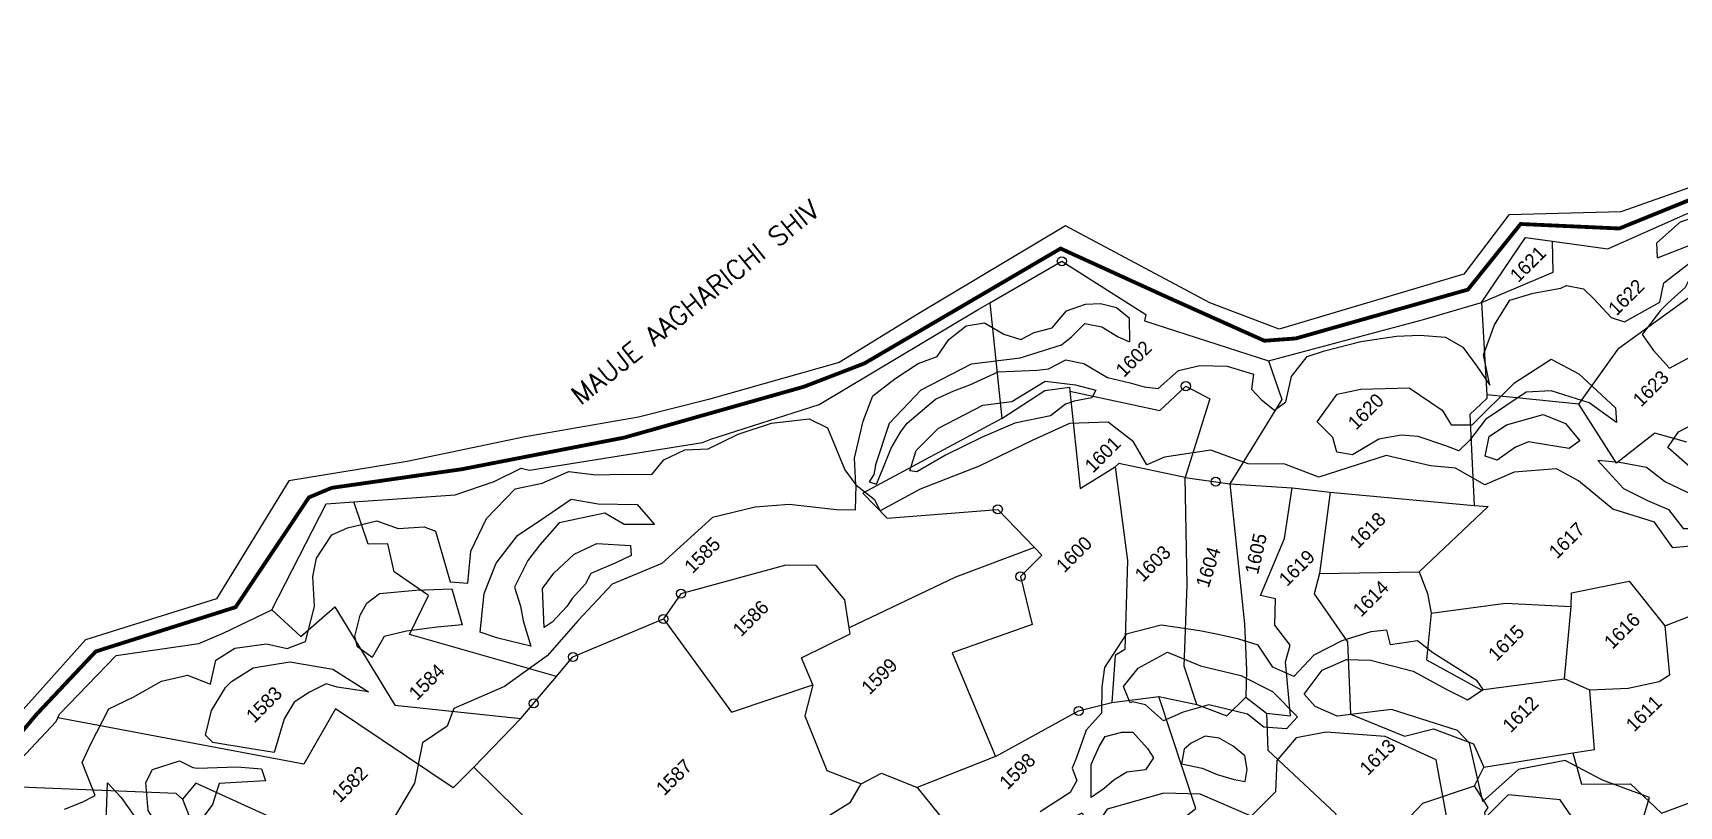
# Model space of a CAD drawing. Header units: metres. Extents: x 302481 to 307962, y 1946667 to 1951250.
# Drawn here: x 303270 to 304150, y 1948439 to 1948852 of the extents above; entities that cross this region are included whole.
import ezdxf

# ---------------------------------------------------------------- set-up
doc = ezdxf.new("R2010")
doc.units = ezdxf.units.M
doc.linetypes.add('DASHDOT', pattern=[1, 0.5, -0.25, 0, -0.25])
for name, color, linetype in [('POLY_HATCH', 12, 'Continuous'), ('POLY_PARCEL', 6, 'Continuous'), ('POLY_WATER', 4, 'Continuous'), ('SYM_STONE', 1, 'Continuous'), ('TEXT_MAPOUT', 7, 'Continuous'), ('TEXT_PARCEL', 7, 'Continuous'), ('V_BOUND_STREAM_LINE', 7, 'DASHDOT')]:
    doc.layers.add(name, color=color, linetype=linetype)
doc.styles.get("Standard").update_dxf_attribs({"font": 'simplex.shx'})
doc.styles.add('TEXT_MAP', font='')
doc.styles.get('TEXT_MAP').set_extended_font_data('Kruti Dev 050')

# ---------------------------------------------------------------- blocks, each defined once
blk = doc.blocks.new('STONE')
blk.add_circle((0, 0), 0.8510231522929323)

msp = doc.modelspace()

# ---------------------------------------------------------------- linework, layer by layer
at = {"layer": 'POLY_HATCH', "lineweight": -2}
for points in [[(304138.3750162246, 1948739.868760493), (304151.0824741405, 1948750.963140273), (304164.5453171777, 1948755.720185633), (304179.1518645911, 1948754.268402997), (304187.9202316152, 1948746.751190435), (304194.3719952824, 1948742.600508112), (304205.4419397619, 1948727.061889426), (304226.9248865554, 1948692.753402377), (304226.3849406829, 1948683.087752351)], [(304138.7873403234, 1948731.702826798), (304162.4916448127, 1948741.047706069), (304177.9267605226, 1948736.949950303), (304209.9133190298, 1948695.82361197), (304226.3849406829, 1948683.087752351)], [(304139.979810711, 1948708.086370392), (304142.0941345589, 1948718.325322066), (304156.7646350181, 1948729.677090538), (304166.5237289332, 1948730.469582511), (304174.6286931466, 1948722.322020409), (304183.1287065763, 1948710.514908948), (304188.7919802098, 1948701.559446557), (304180.2384404279, 1948696.292657464), (304169.3043908877, 1948709.730991825), (304158.7704889011, 1948721.135863619), (304155.1054108301, 1948719.110962787), (304153.4691229807, 1948715.862214824), (304144.0923347669, 1948707.344954172), (304140.4221583614, 1948703.693966545), (304130.6248331005, 1948690.705834401), (304136.6959041124, 1948682.156037301), (304145.203567368, 1948672.788053698), (304159.4560737778, 1948680.48198329), (304166.7913282542, 1948686.15787175), (304191.1954348003, 1948690.171711342), (304208.2260516742, 1948676.314009186), (304225.1409723628, 1948660.819293466)], [(303720.4399682814, 1948620.697465475), (303728.0687197661, 1948643.354490643), (303744.8594172364, 1948661.133693764), (303771.8950973032, 1948675.112467586), (303797.8172678286, 1948678.296875288), (303819.9724441683, 1948685.268058672), (303825.3843192607, 1948689.575346431), (303832.4241558202, 1948696.578376622), (303841.5962491436, 1948694.939544735), (303850.2166632907, 1948689.523031425), (303856.382987272, 1948686.8637631)], [(303720.4399682814, 1948620.697465475), (303719.5701655857, 1948615.824495653), (303717.1114280624, 1948612.048114316), (303717.1114280624, 1948612.048114316), (303721.1112369942, 1948610.705025031), (303724.4736984698, 1948618.928399158), (303728.9574504849, 1948630.041193627), (303733.8777233856, 1948638.483735649), (303737.4521642318, 1948643.369987077), (303752.6188093005, 1948656.239841444), (303762.4202971412, 1948660.668088868), (303770.8829278573, 1948663.764488401), (303786.0314405495, 1948670.850816468), (303806.943966548, 1948671.696532409), (303812.9520414611, 1948672.351209288), (303822.310032689, 1948677.225284244), (303831.8688504873, 1948675.203148233), (303844.5251417737, 1948667.835804811), (303856.6532976227, 1948664.991973423)], [(304222.0534567013, 1948574.580627793), (304206.9385231594, 1948591.209420121), (304197.3496068763, 1948594.431522122), (304184.0326802703, 1948599.262139403), (304167.5102578569, 1948601.96743269), (304154.7250255151, 1948606.263561242), (304142.4776285309, 1948612.158116327), (304132.9009646513, 1948619.646037988), (304118.5114514781, 1948622.346273368), (304106.7834895523, 1948623.440513296), (304120.6045261547, 1948608.477292083), (304133.3836242035, 1948602.048255034), (304144.5676394608, 1948597.222684175), (304152.536951961, 1948587.072411709), (304172.7996371007, 1948587.024422803), (304189.322059514, 1948584.319129517), (304201.0285756858, 1948575.75970585), (304210.0674156984, 1948566.673359706), (304215.6490439624, 1948564.249498398)], [(303709.9327220265, 1948610.277590708), (303709.5752499588, 1948596.732821863)], [(303709.9327220265, 1948610.277590708), (303719.7243218347, 1948602.623705431), (303723.0483305911, 1948596.492899048)], [(304031.8236802006, 1948478.95679908), (303996.5555384252, 1948490.145050727), (303967.4519853909, 1948486.610667354), (303955.7007179046, 1948491.865520021), (303949.837385932, 1948498.415491597), (303959.3568569683, 1948511.14378414), (303972.4504899783, 1948517.000055146), (303985.1977713145, 1948516.646321303), (304008.0608897582, 1948510.714304798), (304025.355785598, 1948501.1983203), (304037.1050039297, 1948495.289718193)], [(304037.1050039297, 1948495.289718193), (304045.4514334686, 1948500.939472946)], [(304100.8521280438, 1948421.440998612), (304086.6219867701, 1948441.829144303), (304058.9084809469, 1948444.486441527), (304044.569686492, 1948430.222614574), (304028.0827981979, 1948421.594303533), (304020.4164529657, 1948463.193087877), (303993.1673380574, 1948475.811922222), (303961.5541131031, 1948478.044279824), (303945.5180303482, 1948475.045994003), (303935.0843868731, 1948462.939705429), (303934.4500781335, 1948446.1355313), (303921.4148135995, 1948433.168419023), (303894.1629839446, 1948444.920945874), (303874.6725533949, 1948445.395163133), (303844.3248354252, 1948436.79604413), (303837.7963359943, 1948426.847287035), (303830.8903667955, 1948434.658575114), (303817.4423243012, 1948428.189624228), (303778.828066987, 1948407.912804494), (303758.4496085104, 1948401.458443843), (303752.8064291934, 1948397.571964059), (303746.2643466769, 1948383.29170663), (303744.4692758257, 1948363.370479524), (303756.9419234022, 1948375.777916373)], [(304038.1896240506, 1948472.102940864), (304031.8236802006, 1948478.95679908)]]:
    msp.add_lwpolyline(points, dxfattribs=at)
at = {"layer": 'POLY_HATCH'}
for points in [[(304138.7873403234, 1948731.702826798), (304138.3750162246, 1948739.868760493), (304138.3750162246, 1948739.868760493)], [(303856.6532976227, 1948664.991973423), (303864.2211837135, 1948662.722194938), (303871.6133561004, 1948661.895654845), (303882.5560163949, 1948671.432742464), (303894.0176539831, 1948674.115046722), (303908.5361156734, 1948673.905403915), (303922.68047777, 1948669.548196836), (303921.6628972283, 1948661.614346043), (303926.9649265325, 1948655.832083819), (303933.8907821346, 1948650.22690922), (303939.9474095972, 1948654.723734351), (303942.9669797989, 1948668.24475309), (303951.2981845113, 1948678.959459181), (303960.6871243659, 1948682.096849442), (303980.092198099, 1948687.107829895), (303999.2194666946, 1948689.864855074), (304011.5759234494, 1948690.38101788), (304025.3700347031, 1948689.271027169), (304034.6417501941, 1948684.021845018), (304042.1840406135, 1948673.816212923), (304049.0953606376, 1948663.70203839), (304045.630667381, 1948679.941560625), (304051.634041409, 1948695.891438503), (304059.793026044, 1948709.131547287), (304072.2498456677, 1948712.803830472), (304087.0484476984, 1948715.569585701), (304090.0290497169, 1948717.006467767), (304099.1314549027, 1948715.184496512), (304104.8852607692, 1948709.671873529), (304113.9620702853, 1948699.914048664), (304121.078768095, 1948697.55500073), (304139.979810711, 1948708.086370392)], [(303822.6890006103, 1948703.477448109), (303832.800849732, 1948707.064286526), (303840.9182482306, 1948707.408637668), (303849.3882234907, 1948705.227224543), (303856.2241926789, 1948699.71240878), (303856.382987272, 1948686.8637631)], [(303286.6952276593, 1948436.901991621), (303296.1763891317, 1948440.670465809), (303303.1319132438, 1948444.26366989), (303296.2444373248, 1948461.77262973), (303300.8762082346, 1948471.863526002), (303310.4955286244, 1948490.511531348), (303323.4116868488, 1948496.798129456), (303338.6800992927, 1948505.424683494), (303352.5777750034, 1948508.462808593), (303364.8268953497, 1948503.658526768), (303367.6643665889, 1948516.638829441), (303377.8751144065, 1948522.930893475), (303394.836884439, 1948525.331559963), (303405.8310468197, 1948522.874508175), (303415.5824469654, 1948526.552248262), (303420.5123918476, 1948545.209720496), (303419.5721775303, 1948561.263791299), (303421.4979497502, 1948571.179783705), (303429.654612896, 1948583.69845408), (303438.1434976803, 1948587.378743852), (303453.8468114771, 1948591.044480744), (303465.1065695481, 1948587.053818037), (303479.1773365857, 1948587.837070082), (303485.2124458589, 1948585.660562007), (303492.9706045846, 1948558.500524896), (303502.4372214079, 1948557.75999013), (303504.1154362122, 1948574.800766712), (303512.4687429685, 1948592.36916211), (303527.7604249492, 1948608.210136017), (303542.2893675203, 1948611.246986116), (303556.4680501753, 1948617.531043562), (303570.9812806053, 1948615.698154144), (303585.3211369598, 1948616.029959572), (303600.921771042, 1948615.818133007), (303607.3501721825, 1948623.741070309), (303618.4598075775, 1948629.129504272), (303630.9061553907, 1948629.55530357), (303647.074043694, 1948637.458597328), (303664.858771041, 1948643.374650105), (303685.0664606811, 1948645.588404863), (303694.7905275216, 1948640.789209033), (303704.0067005092, 1948618.315630076), (303709.9327220265, 1948610.277590708), (303709.3479898144, 1948624.707691754), (303713.8302263301, 1948644.358054486), (303719.1046069404, 1948657.964707642), (303730.7675448339, 1948667.139618095), (303743.3287955206, 1948675.230551396), (303753.5313976612, 1948678.997565287), (303759.7835103106, 1948688.183393902), (303769.0054750657, 1948695.469437822), (303778.74990167, 1948696.982853659), (303789.1014634203, 1948691.010054009), (303798.2003840506, 1948688.105927474), (303805.4267397588, 1948691.788762578), (303814.9038283937, 1948694.294711695), (303822.6890006103, 1948703.477448109)], [(304173.2610902516, 1948579.230369868), (304147.0355559681, 1948576.683216422), (304137.1127279848, 1948590.353533857), (304114.8180123577, 1948597.331992253), (304096.4499161383, 1948612.536042854), (304084.7379005533, 1948618.981798965), (304062.1306059612, 1948617.051355151), (304046.4243084397, 1948610.413896194), (304030.6442958182, 1948619.214425636), (304017.3104314683, 1948620.599852915), (303993.6151199201, 1948625.958270823), (303957.638519519, 1948614.421588247), (303939.3828830803, 1948621.498072696), (303919.7460185513, 1948621.537684385), (303899.8860454364, 1948628.987908641), (303875.0493370323, 1948625.085915803), (303865.6500275834, 1948621.029292488), (303858.4032274606, 1948633.394189625), (303844.9749374688, 1948643.795510666), (303824.2245592596, 1948643.219847946), (303804.311215315, 1948634.12080876), (303775.9845812377, 1948620.345644246), (303744.4516737536, 1948608.05898227), (303723.0483305911, 1948596.492899048)], [(303709.5752499588, 1948596.732821863), (303699.5840897001, 1948596.910740141), (303674.3987835767, 1948599.802109344), (303656.1160624707, 1948598.480460533), (303633.2498231148, 1948592.845466221), (303606.1231753565, 1948568.19965562), (303579.6582394196, 1948557.261299997), (303561.4404774774, 1948537.784619287), (303544.8302278835, 1948518.92221139), (303522.0528292628, 1948502.542297106), (303494.9675888764, 1948490.740671428), (303491.4788654987, 1948481.238008878), (303478.2354479665, 1948472.372531362), (303473.9666690603, 1948450.768177938), (303463.6594196456, 1948433.251585632)], [(304045.4514334686, 1948500.939472946), (304042.2170036528, 1948505.450229381), (304018.6412883606, 1948520.521492268), (304010.388099446, 1948526.961319644), (303996.0102687748, 1948524.704107105), (303993.9670635648, 1948532.546685882), (303985.3637522506, 1948531.693102425), (303969.9980390826, 1948526.933925232), (303954.9494542237, 1948519.234700752), (303944.2436166191, 1948507.825217562), (303932.9372322699, 1948512.747059621), (303925.2455846267, 1948524.520266307), (303914.9137401693, 1948527.807133456), (303903.7081479058, 1948530.224821012), (303894.0252941996, 1948532.203973402), (303873.2415017979, 1948535.294184338), (303854.5005610297, 1948530.432953089), (303843.0119374301, 1948512.601872014), (303841.5636591045, 1948502.371255316), (303841.4091474405, 1948488.218801846), (303833.106109499, 1948479.199555762), (303828.0508262832, 1948464.512652801), (303825.7463622438, 1948458.856198665), (303828.1200202303, 1948452.21049412), (303824.6155567346, 1948445.794389064), (303808.5783915129, 1948435.375463781)], [(304129.9266784405, 1948427.804580257), (304134.4228600757, 1948443.115613957), (304109.3241422558, 1948452.414969018), (304089.2899685008, 1948462.925638744), (304064.3201705506, 1948458.089880163), (304045.2441081693, 1948441.026933003), (304038.1896240506, 1948472.102940864)]]:
    msp.add_lwpolyline(points, dxfattribs=at)
at = {"layer": 'POLY_HATCH', "lineweight": -2}
for points in [[(303956.7731612734, 1948644.072153963), (303967.3549393993, 1948658.799659041), (303980.006385684, 1948661.582496644), (304005.9962245086, 1948662.230115061), (304023.5180023685, 1948650.252885122), (304028.4103665398, 1948642.516497023), (304039.6482574707, 1948642.492819212), (304062.1945271306, 1948664.921210239), (304081.9004836716, 1948677.522376114), (304096.6260051103, 1948669.765271459), (304116.2350690309, 1948651.462302038), (304116.9132190766, 1948643.734793923), (304102.1965061901, 1948654.301371465), (304081.8476307616, 1948660.665574356), (304068.500425023, 1948659.991325325), (304046.6807606118, 1948645.287493388), (304038.2170973532, 1948634.067379589), (304032.580527815, 1948628.46027972), (304025.5656510685, 1948631.284541985), (304010.8313249247, 1948636.232186869), (304001.7027356634, 1948636.953787738), (303989.7558658794, 1948634.871842899), (303975.6820680322, 1948626.473038561), (303967.2580467779, 1948627.895523746), (303965.1751584252, 1948635.625997785)], [(303738.8705173321, 1948617.916444416), (303742.3303288529, 1948628.808949297), (303754.2014512764, 1948640.618005945), (303777.9085477283, 1948653.024981182), (303793.4854853777, 1948654.860704227), (303811.2706871731, 1948665.723028171), (303827.4587474279, 1948663.820387474), (303838.3497141348, 1948660.994639234), (303836.1570736505, 1948656.950762312), (303826.80857071, 1948655.101927715), (303822.1323602097, 1948653.554656913), (303814.0158760613, 1948647.343299095), (303795.0064677028, 1948643.334851466), (303777.2310263487, 1948635.586728008), (303757.8936003447, 1948626.284786417), (303742.6056262283, 1948617.285733831)], [(304046.619094504, 1948625.621223411), (304048.7592334738, 1948636.152285683), (304057.9098468376, 1948642.454355807), (304077.5937792761, 1948648.031850687), (304089.5186334513, 1948643.090132982), (304097.2160625942, 1948633.943092489), (304091.5839039022, 1948629.740730953), (304078.2455028677, 1948631.875941695), (304069.8214816134, 1948633.29842688), (304062.788986966, 1948630.503761155), (304052.9338055942, 1948623.500806715)], [(304144.2637518523, 1948630.332117544), (304149.9091260945, 1948638.748677184), (304164.6830849526, 1948646.443640622), (304176.6167523256, 1948644.311391137), (304189.9463448068, 1948639.366707509), (304200.4576436272, 1948631.61847439), (304213.7520049503, 1948615.435930111), (304201.8051266726, 1948613.353976823), (304183.5567567032, 1948617.606651452), (304173.0058158785, 1948612.712285587), (304164.5729814274, 1948611.325302552), (304156.1709842766, 1948619.771458731)], [(303508.9849894959, 1948531.631424451), (303511.1731666569, 1948552.157056872), (303517.595646902, 1948568.426131653), (303528.9692439288, 1948583.26890005), (303544.2220656825, 1948593.501888903), (303557.7017161883, 1948602.676702507), (303572.2066544443, 1948600.168359566), (303593.0896714004, 1948599.770396852), (303602.2595567647, 1948589.131983665), (303585.9770146701, 1948589.166291282), (303575.730800814, 1948595.205358122), (303551.2903386513, 1948589.94729903), (303540.9886336792, 1948578.288003792), (303534.5905701024, 1948569.806215217), (303527.4668153087, 1948555.662433675), (303530.6203441722, 1948545.390665834), (303532.0117998514, 1948537.600398715), (303536.2172490321, 1948524.140699465), (303518.5321493456, 1948528.425585113)], [(303543.3276898656, 1948534.036866104), (303542.3312598672, 1948554.923177378), (303548.3742450858, 1948563.051744049), (303559.3794536423, 1948573.293688759), (303571.4321290907, 1948578.931811973), (303589.4811808085, 1948577.831876823), (303589.8184994776, 1948572.521619969), (303581.6650289865, 1948568.645130231), (303568.1964765443, 1948563.0099926), (303565.3469675146, 1948557.352480338), (303558.2431929503, 1948549.580111812), (303555.3981250031, 1948545.338468072), (303547.5841890788, 1948536.85966041)], [(303443.4753268873, 1948523.628129028), (303442.0772142271, 1948529.294588696), (303444.9444783013, 1948540.615584381), (303448.5041309111, 1948546.979536667), (303455.2461832734, 1948552.27487962), (303474.719984863, 1948554.003705269), (303493.8364921967, 1948554.671370087), (303499.4400586812, 1948535.5452065), (303485.9848209973, 1948534.157665985), (303469.6956219217, 1948532.068166153), (303457.6518239956, 1948529.261784651), (303451.2448744047, 1948517.948245916)], [(303856.661341059, 1948493.708568283), (303853.0933380658, 1948502.541868174), (303860.9691914553, 1948512.33169582), (303876.6860559117, 1948520.797492525), (303894.3150062654, 1948513.568976865), (303915.8726552436, 1948508.293467849), (303932.8437468624, 1948499.758812649), (303946.2037873855, 1948486.328554725), (303940.2994564669, 1948479.803373125), (303928.2079893537, 1948480.809492397), (303919.4037668239, 1948487.692532129), (303898.8257247126, 1948492.639095048), (303885.0844879057, 1948488.745477971), (303874.6099950317, 1948484.191212879), (303864.8302569482, 1948492.71071849), (303857.9709111257, 1948494.359571241)], [(303362.1105147786, 1948476.489314794), (303365.3372898009, 1948489.579392454), (303372.8094659736, 1948501.952588446), (303376.0051711956, 1948505.131585567), (303387.7094299113, 1948512.54028966), (303407.1876725825, 1948515.684983831), (303430.1834131377, 1948511.742877555), (303449.2599600097, 1948499.667716341), (303432.6312217237, 1948502.1805391), (303426.6193109509, 1948503.9630483), (303417.7556791008, 1948499.380119424), (303409.5977543881, 1948494.087757384), (303404.260489448, 1948485.249761327), (303398.8943667542, 1948467.20861054), (303385.4502271321, 1948469.360745998), (303365.9919600468, 1948472.587469513)], [(303835.8033226635, 1948443.029872755), (303835.8542186581, 1948460.740895061), (303840.1755616637, 1948470.391274353), (303843.4111756412, 1948475.75062154), (303852.2736404901, 1948478.144791588), (303858.1773163741, 1948478.130806917), (303865.9339911463, 1948469.256873985), (303869.1403024392, 1948464.418968095), (303864.8282057149, 1948457.988766335), (303854.8954373216, 1948456.670538575), (303847.9060189417, 1948452.393477742), (303842.7942779493, 1948447.843627272)], [(303884.1585964179, 1948461.163194012), (303895.1539703589, 1948458.721997664), (303903.1951862518, 1948455.482747747), (303912.3113458985, 1948452.777647349), (303918.2119412366, 1948451.690268612), (303919.3038448235, 1948458.12810225), (303917.9829182057, 1948465.376690985), (303911.8255407913, 1948470.489939402), (303904.3241065443, 1948474.80131364), (303896.813412548, 1948475.892496949), (303889.2888434399, 1948472.153412944), (303885.5227008322, 1948468.942125668)], [(303343.870573842, 1948416.706859717), (303331.5427231742, 1948436.201167556), (303330.1734597748, 1948451.070773502), (303333.7353414185, 1948458.142668499), (303348.2624673089, 1948462.713669053), (303355.3307356341, 1948459.15908385), (303357.8074066173, 1948458.799895452), (303379.0477224737, 1948459.463088903), (303392.1412163274, 1948458.373591615), (303394.2450577579, 1948451.99771101), (303381.4999721432, 1948451.316618969), (303369.4628358427, 1948450.63404025), (303365.8876355924, 1948439.314535021), (303359.8446503757, 1948431.185968349), (303357.3391262824, 1948422.341997349), (303358.0071104905, 1948409.597689309), (303348.8172541838, 1948413.864680143)], [(303270.7401976585, 1948403.008356201), (303278.9760367554, 1948414.789387276), (303291.2050321922, 1948424.562275172), (303309.0194396172, 1948429.924005772), (303309.6851883382, 1948450.919710777), (303317.0596863125, 1948443.105250624), (303323.8286272306, 1948433.492309454), (303332.3653427949, 1948413.677046976), (303333.7444463447, 1948407.075050212), (303322.1435788758, 1948406.29959905), (303311.5394447716, 1948404.522192902), (303293.3188196924, 1948397.161594199), (303285.7123719854, 1948394.777950242), (303275.1295453729, 1948399.799549426)]]:
    msp.add_lwpolyline(points, close=True, dxfattribs=at)
at = {"layer": 'POLY_PARCEL'}
for points in [[(304044.548448341, 1948707.907265298), (304083.0241949679, 1948724.15764755), (304082.6001176275, 1948740.675008787)], [(303781.7018396296, 1948707.749641544), (303788.0515922895, 1948645.830111821)], [(304044.548448341, 1948707.907265298), (304047.4066890003, 1948658.487808646)], [(304096.6002721526, 1948653.44125521), (304118.018520575, 1948683.447531388), (304157.5125428969, 1948711.980916237)], [(303930.7525092885, 1948676.603445211), (303937.8382862741, 1948656.039731325), (303910.0421942854, 1948610.95834396)], [(303788.0515922895, 1948645.830111821), (303811.1144749224, 1948660.840531749), (303824.2979249656, 1948662.595207067), (303824.5183278127, 1948660.47943245)], [(303824.5183278127, 1948660.47943245), (303872.6549081448, 1948650.090454031), (303886.4687566804, 1948663.122087979), (303899.3868860416, 1948656.329628338), (303886.190429518, 1948614.210909858)], [(303824.5183278127, 1948660.47943245), (303829.9384302646, 1948608.448729021), (303848.7333727358, 1948619.927173088)], [(304047.4066890003, 1948658.487808646), (304047.5184245603, 1948656.555882221), (304038.3640377298, 1948648.036248389), (304040.7811485548, 1948599.381212416)], [(304096.6002721526, 1948653.44125521), (304047.4066890003, 1948658.487808646)], [(304154.3845994147, 1948633.160427009), (304137.3984457245, 1948637.978044393), (304116.8111809259, 1948621.900094769), (304096.6002721526, 1948653.44125521)], [(303788.0515922895, 1948645.830111821), (303713.7237354955, 1948605.812689631), (303726.7106484212, 1948592.449936754), (303785.9001366887, 1948597.238416286), (303805.5060369885, 1948576.760512691)], [(303848.7333727358, 1948619.927173088), (303855.2184691867, 1948569.934149113), (303853.8759534312, 1948522.330972587), (303848.7602597447, 1948519.017004426), (303846.9418309936, 1948493.947421975)], [(303886.190429518, 1948614.210909858), (303850.5881202314, 1948621.786768861), (303848.7333727358, 1948619.927173088)], [(303892.3153899182, 1948492.93785799), (303885.6122233216, 1948513.328039208), (303887.1583116623, 1948556.843897642), (303886.190429518, 1948614.210909858)], [(303886.190429518, 1948614.210909858), (303910.0421942854, 1948610.95834396)], [(303910.0421942854, 1948610.95834396), (303917.8590310104, 1948536.058024275), (303918.9652436711, 1948511.243814304), (303918.5420605065, 1948496.718467374)], [(303910.0421942854, 1948610.95834396), (303943.386183979, 1948608.826401878)], [(303929.5520878863, 1948488.265212215), (303942.5105561176, 1948486.859979407), (303939.8742006449, 1948515.713635374), (303942.2776074177, 1948524.61272702), (303934.0022537652, 1948535.313715756), (303934.4041208057, 1948549.32163006), (303926.33714878, 1948551.118373303), (303939.3197472394, 1948581.656033551), (303943.386183979, 1948608.826401878)], [(303943.386183979, 1948608.826401878), (303963.6885742228, 1948606.472780568)], [(303549.8191191927, 1948507.827688494), (303471.3320910679, 1948530.361426672), (303481.3383235848, 1948551.14595191), (303463.0932857795, 1948563.903175081), (303459.6968587358, 1948578.883715718), (303449.2276136782, 1948578.639421554), (303441.4758087751, 1948601.28534233)], [(303963.6885742228, 1948606.472780568), (303957.9663041672, 1948562.901588982)], [(303963.6885742228, 1948606.472780568), (304040.7811485548, 1948599.381212416)], [(304040.7811485548, 1948599.381212416), (304048.2131403005, 1948598.851321927), (304011.2244694745, 1948563.816712302)], [(303805.5060369885, 1948576.760512691), (303763.3187075993, 1948561.000497848), (303706.3816446746, 1948533.873912352)], [(303805.5060369885, 1948576.760512691), (303809.4281713394, 1948572.663935238), (303798.0470182765, 1948561.342295533), (303804.2482448602, 1948535.575691535), (303761.4282668177, 1948520.483769908), (303784.702446877, 1948465.096567857)], [(303706.3816446746, 1948533.873912352), (303704.0592358718, 1948548.835479758), (303688.8110066568, 1948567.280076884), (303672.6152497027, 1948567.312128686), (303616.4347818168, 1948552.114937049), (303607.0724885212, 1948538.599890753)], [(303957.9663041672, 1948562.901588982), (304011.2244694745, 1948563.816712302)], [(304011.2244694745, 1948563.816712302), (304015.8235758757, 1948552.252271869), (304017.6292154277, 1948541.723757342)], [(303957.9663041672, 1948562.901588982), (303955.2005410241, 1948552.10373593), (303972.9241042947, 1948526.306912485), (303974.5785759697, 1948487.601629404), (304003.3889651252, 1948475.910275126), (304018.9541272251, 1948479.915884546), (304040.4156522993, 1948471.800614463), (304045.902581594, 1948459.355664874)], [(304092.5003512669, 1948545.242717253), (304092.7849652851, 1948552.539321778), (304123.671072566, 1948558.884104671), (304142.7293809745, 1948534.999727611)], [(304017.6292154277, 1948541.723757342), (304057.4399823211, 1948547.031194326), (304092.5003512669, 1948545.242717253)], [(304142.7293809745, 1948534.999727611), (304187.0194658302, 1948552.061268147)], [(303397.6374160443, 1948543.580112951), (303413.1352025913, 1948529.221721132), (303431.3798242956, 1948545.159571581), (303463.3778992016, 1948492.515346809), (303530.8000937356, 1948485.282413813)], [(303549.8191191927, 1948507.827688494), (303558.6404468548, 1948518.284546844), (303607.0724885212, 1948538.599890753)], [(303607.0724885212, 1948538.599890753), (303643.5171739906, 1948488.831060289), (303687.0494701546, 1948503.387722861)], [(304017.6292154277, 1948541.723757342), (304015.2660845509, 1948516.777677898), (304044.5067844614, 1948500.67489125), (304089.0547296023, 1948506.54857158)], [(304089.0547296023, 1948506.54857158), (304092.5003512669, 1948545.242717253)], [(303687.0494701546, 1948503.387722861), (303680.8844565889, 1948517.820858753), (303706.8840438016, 1948530.637325238), (303706.3816446746, 1948533.873912352)], [(304142.7293809745, 1948534.999727611), (304145.100744755, 1948508.591709012), (304139.6385736326, 1948504.980808305), (304123.025853456, 1948501.373143598), (304102.6327318633, 1948500.536127264)], [(303530.8000937356, 1948485.282413813), (303549.8191191927, 1948507.827688494)], [(303687.0494701546, 1948503.387722861), (303682.7828415995, 1948486.796542935), (303694.4661709471, 1948457.618685155), (303712.7520753304, 1948450.468740364)], [(304102.6327318633, 1948500.536127264), (304089.0547296023, 1948506.54857158)], [(304093.5334430402, 1948466.936725716), (304098.0841665082, 1948450.229265983), (304124.2840364566, 1948450.488668136), (304140.9104738627, 1948434.773811783), (304171.813985195, 1948446.163132718), (304173.3166362541, 1948468.002987958), (304156.8508666428, 1948494.794534493), (304197.1582962051, 1948509.041808701)], [(303784.702446877, 1948465.096567857), (303829.1441209624, 1948489.383646861), (303846.9418309936, 1948493.947421975)], [(303837.6950606108, 1948392.378499751), (303839.9727246678, 1948396.498883756), (303891.7742415415, 1948437.299636292), (303872.0933996392, 1948497.116952301)], [(303846.9418309936, 1948493.947421975), (303872.0933996392, 1948497.116952301)], [(303872.0933996392, 1948497.116952301), (303892.3153899182, 1948492.93785799)], [(303892.3153899182, 1948492.93785799), (303908.391795394, 1948486.774071522), (303918.5420605065, 1948496.718467374)], [(303918.5420605065, 1948496.718467374), (303929.5520878863, 1948488.265212215)], [(304093.5334430402, 1948466.936725716), (304104.9900107104, 1948468.760185), (304102.6327318633, 1948500.536127264)], [(303505.6861742614, 1948459.399807238), (303494.5189147061, 1948448.290933452), (303431.7136138268, 1948490.553916452), (303414.7878287267, 1948460.904816025), (303283.1374236001, 1948485.719562126)], [(303530.8000937356, 1948485.282413813), (303505.6861742614, 1948459.399807238)], [(303929.5520878863, 1948488.265212215), (303930.4073525192, 1948468.487872009), (303966.4754056465, 1948434.537308068), (303976.410056469, 1948378.410000424)], [(304045.902581594, 1948459.355664874), (304093.5334430402, 1948466.936725716)], [(303553.6450296156, 1948377.715325585), (303540.6803749278, 1948424.915133461), (303505.6861742614, 1948459.399807238)], [(303784.702446877, 1948465.096567857), (303742.7531003188, 1948448.377019298)], [(304040.8292182712, 1948449.346612202), (304045.902581594, 1948459.355664874)], [(303349.8589848196, 1948442.190450338), (303346.4960564105, 1948445.281203813), (303249.59495416, 1948449.169565109)], [(303449.3248919323, 1948359.899522054), (303457.3959752116, 1948368.491039367), (303469.1291737063, 1948404.438805121), (303415.3058313029, 1948424.282670591), (303357.0252410313, 1948450.853925069), (303349.8589848196, 1948442.190450338)], [(303667.9748786651, 1948416.154731078), (303707.1224006061, 1948440.683860905), (303712.7520753304, 1948450.468740364)], [(303712.7520753304, 1948450.468740364), (303723.7324920734, 1948456.044728889), (303742.7531003188, 1948448.377019298)], [(303989.2715536756, 1948377.777722686), (303985.8251458202, 1948394.304110147), (303997.3659352046, 1948403.176755467), (303993.4935495732, 1948419.143964929), (304013.1846058005, 1948440.166363386), (304040.8292182712, 1948449.346612202)], [(304243.4614933236, 1948392.842062108), (304182.4747956824, 1948394.988612708), (304153.2934152111, 1948377.372885059), (304144.1726329196, 1948385.667530077), (304127.8516956912, 1948380.596901355), (304119.0925097475, 1948385.281480663), (304052.0632428126, 1948383.111412895), (304046.3831676263, 1948435.022675512), (304048.1969889132, 1948437.81945648), (304040.8292182712, 1948449.346612202)], [(303349.8589848196, 1948442.190450338), (303360.825581627, 1948414.035026244), (303449.3248919323, 1948359.899522054)], [(303742.7531003188, 1948448.377019298), (303757.699867988, 1948429.854864013), (303768.2031960357, 1948369.935172397)]]:
    msp.add_lwpolyline(points, dxfattribs=at)
at = {"layer": 'POLY_WATER'}
for points in [[(304381.5824596668, 1948946.128722186), (304315.9557870422, 1948941.596920313), (304275.6183870444, 1948897.334125555), (304254.6695484845, 1948848.584927526), (304215.5588311749, 1948833.812958758), (304209.9695648253, 1948780.798729525), (304175.3469800372, 1948776.191855676), (304119.1391864643, 1948756.405319159), (304059.2757091224, 1948754.821512797), (304035.187056995, 1948723.011473589), (303936.468544187, 1948693.584368384), (303899.2316505685, 1948707.69794658), (303822.0509263258, 1948748.852971162), (303743.7002025284, 1948701.931086535), (303701.1375313504, 1948675.877881993), (303631.1161164707, 1948656.045741867), (303593.6559315259, 1948646.543220884), (303532.278210165, 1948635.827839984), (303469.9279974252, 1948622.886479375), (303406.620329679, 1948612.472176009), (303367.9506751159, 1948549.352223501), (303297.9226592174, 1948527.440658615), (303184.2651001336, 1948400.533525283)], [(304082.6001176275, 1948740.675008787), (304112.1813972322, 1948736.576403684), (304154.2502224362, 1948755.367923545), (304218.9012711616, 1948772.913659218), (304226.4057371095, 1948803.808518144)], [(304044.548448341, 1948707.907265298), (304068.2287987471, 1948742.666212741), (304082.6001176275, 1948740.675008787)], [(303781.7018396296, 1948707.749641544), (303820.1756295329, 1948729.963954831), (303865.146867929, 1948701.39504378), (303864.3725268254, 1948698.12325137), (303930.7525092885, 1948676.603445211)], [(303441.4758087751, 1948601.28534233), (303495.7092859419, 1948605.03054694), (303516.4637020528, 1948612.19007294), (303530.8892999925, 1948619.25325654), (303535.3593550147, 1948618.153128816), (303628.0436302032, 1948633.023631381), (303632.4140771097, 1948634.869728494), (303690.3030215967, 1948653.301994658), (303775.3561416026, 1948704.08571022), (303781.7018396296, 1948707.749641544)], [(303930.7525092885, 1948676.603445211), (304013.640320411, 1948698.804206927), (304044.548448341, 1948707.907265298)], [(303397.6374160443, 1948543.580112951), (303426.6258316962, 1948600.259846537), (303441.4758087751, 1948601.28534233)], [(303283.1374236001, 1948485.719562126), (303283.9805486733, 1948487.725834055), (303314.3054311313, 1948518.979784439), (303358.6258327207, 1948525.437104191), (303371.5189413857, 1948530.975810829), (303397.6374160443, 1948543.580112951)], [(303249.59495416, 1948449.169565109), (303282.3312112372, 1948483.801126431), (303283.1374236001, 1948485.719562126)]]:
    msp.add_lwpolyline(points, dxfattribs=at)
at = {"layer": 'V_BOUND_STREAM_LINE', "ltscale": 10, "const_width": 2.044692926597193}
msp.add_lwpolyline([(303199.5706047369, 1948401.687508515), (303271.732624271, 1948487.55330814), (303303.4560974343, 1948521.223077911), (303378.2367493892, 1948544.920925173), (303417.4608541941, 1948603.653439542), (303429.6632178361, 1948608.751477954), (303499.1000565533, 1948618.684815989), (303586.2202863032, 1948635.648290131), (303682.2045547189, 1948662.837566511), (303714.5638682973, 1948675.314211025), (303819.4921355769, 1948736.746638922), (303878.2107569873, 1948709.967824718), (303928.466744001, 1948687.443578574), (303945.2477456415, 1948688.647672025), (304037.3433093717, 1948714.784789852), (304065.53950937, 1948749.874099321), (304118.3349047611, 1948747.477313272), (304163.7825212041, 1948765.933294033), (304213.7970196204, 1948776.963380893), (304216.1263113692, 1948787.025080458), (304224.2055341806, 1948826.744455869), (304240.6650817664, 1948837.485518374), (304260.281073832, 1948841.509780074), (304283.6030637659, 1948897.800336279)], dxfattribs=at)

# ---------------------------------------------------------------- block references
at = {"layer": 'SYM_STONE', "xscale": 2.862570097236071, "yscale": 2.862570097236071, "zscale": 2.862570097236071, "rotation": 44.8498280447801}
for p in [(303820.1756295329, 1948729.963954831), (303886.4687566804, 1948663.122087979), (303902.428022488, 1948611.996656881), (303785.9001366887, 1948597.238416286), (303798.0470182765, 1948561.342295533), (303616.4347818168, 1948552.114937049), (303607.0724885212, 1948538.599890753), (303558.6404468548, 1948518.284546844), (303537.6681777341, 1948493.423884606), (303829.1441209624, 1948489.383646861)]:
    msp.add_blockref('STONE', p, dxfattribs=at)

# ---------------------------------------------------------------- texts
at = {"layer": 'TEXT_MAPOUT'}
msp.add_text('MAUJE AAGHARICHI SHIV', height=10.22346463298597, rotation=38.68854537450697, dxfattribs=at).set_placement((303562.8332922366, 1948652.620582001))
at = {"layer": 'TEXT_PARCEL', "style": 'TEXT_MAP'}
for s, rotation, p in [('1621', 44.84982804529508, (304064.2528833281, 1948718.09318387)), ('1622', 44.84982804529508, (304116.8697608784, 1948700.410172739)), ('1602', 44.84982804529508, (303853.3859467907, 1948667.466187687)), ('1623', 44.84982804529508, (304129.9726299951, 1948651.621916996)), ('1620', 44.84982804529508, (303977.5512281032, 1948639.275610345)), ('1601', 44.84982804529508, (303836.8247370953, 1948616.292840662)), ('1618', 44.84982804529508, (303978.5091863936, 1948575.757877319)), ('1617', 44.84982804529508, (304085.0399764022, 1948570.356043228)), ('1585', 44.84982804529508, (303622.6826606989, 1948562.487685055)), ('1600', 44.84982804529508, (303821.4945413191, 1948562.883785023)), ('1605', 77.08785970583213, (303925.0777183603, 1948562.053248642)), ('1603', 44.84982804529508, (303863.5768700866, 1948558.006784178)), ('1604', 72.24432775086822, (303898.5960583827, 1948554.786691315)), ('1619', 44.84982804529508, (303940.6349071786, 1948555.623381979)), ('1614', 44.84982804529508, (303980.1730330959, 1948539.24503096)), ('1586', 44.84982804529508, (303648.5416784436, 1948528.643449559)), ('1616', 44.84982804529508, (304114.612212752, 1948522.020951498)), ('1615', 44.84982804529508, (304052.6276708525, 1948515.552252831)), ('1584', 44.84982804529508, (303475.2836493971, 1948494.67947872)), ('1599', 44.84982804529508, (303717.3686699616, 1948497.704577401)), ('1583', 44.84982804529508, (303388.2676960733, 1948482.57613277)), ('1612', 44.84982804529508, (304060.2554430366, 1948477.351586366)), ('1611', 44.84982804529508, (304126.252627627, 1948477.740952493)), ('1613', 44.84982804529508, (303983.8484415319, 1948454.44348095)), ('1582', 44.84982804529508, (303434.0284444382, 1948439.914661357)), ('1587', 44.84982804529508, (303607.533470788, 1948443.697353914)), ('1598', 44.84982804529508, (303791.1642924594, 1948446.899653619))]:
    msp.add_text(s, height=7.360894535749895, rotation=rotation, dxfattribs=at).set_placement(p)

doc.saveas('drawing.dxf')
